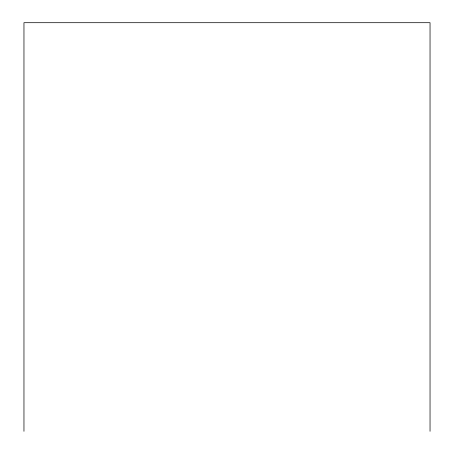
<?xml version="1.0" encoding="UTF-8"?>
<svg xmlns="http://www.w3.org/2000/svg" width="454" height="454" viewBox="0 0 454 454"><rect width="100%" height="100%" fill="white"/><g stroke="black" fill="none" stroke-linecap="round" stroke-linejoin="round"><path stroke-width="0.68" d="M430.04 431.3L430.04 22.7L23.96 22.7L23.96 431.3"/></g></svg>
